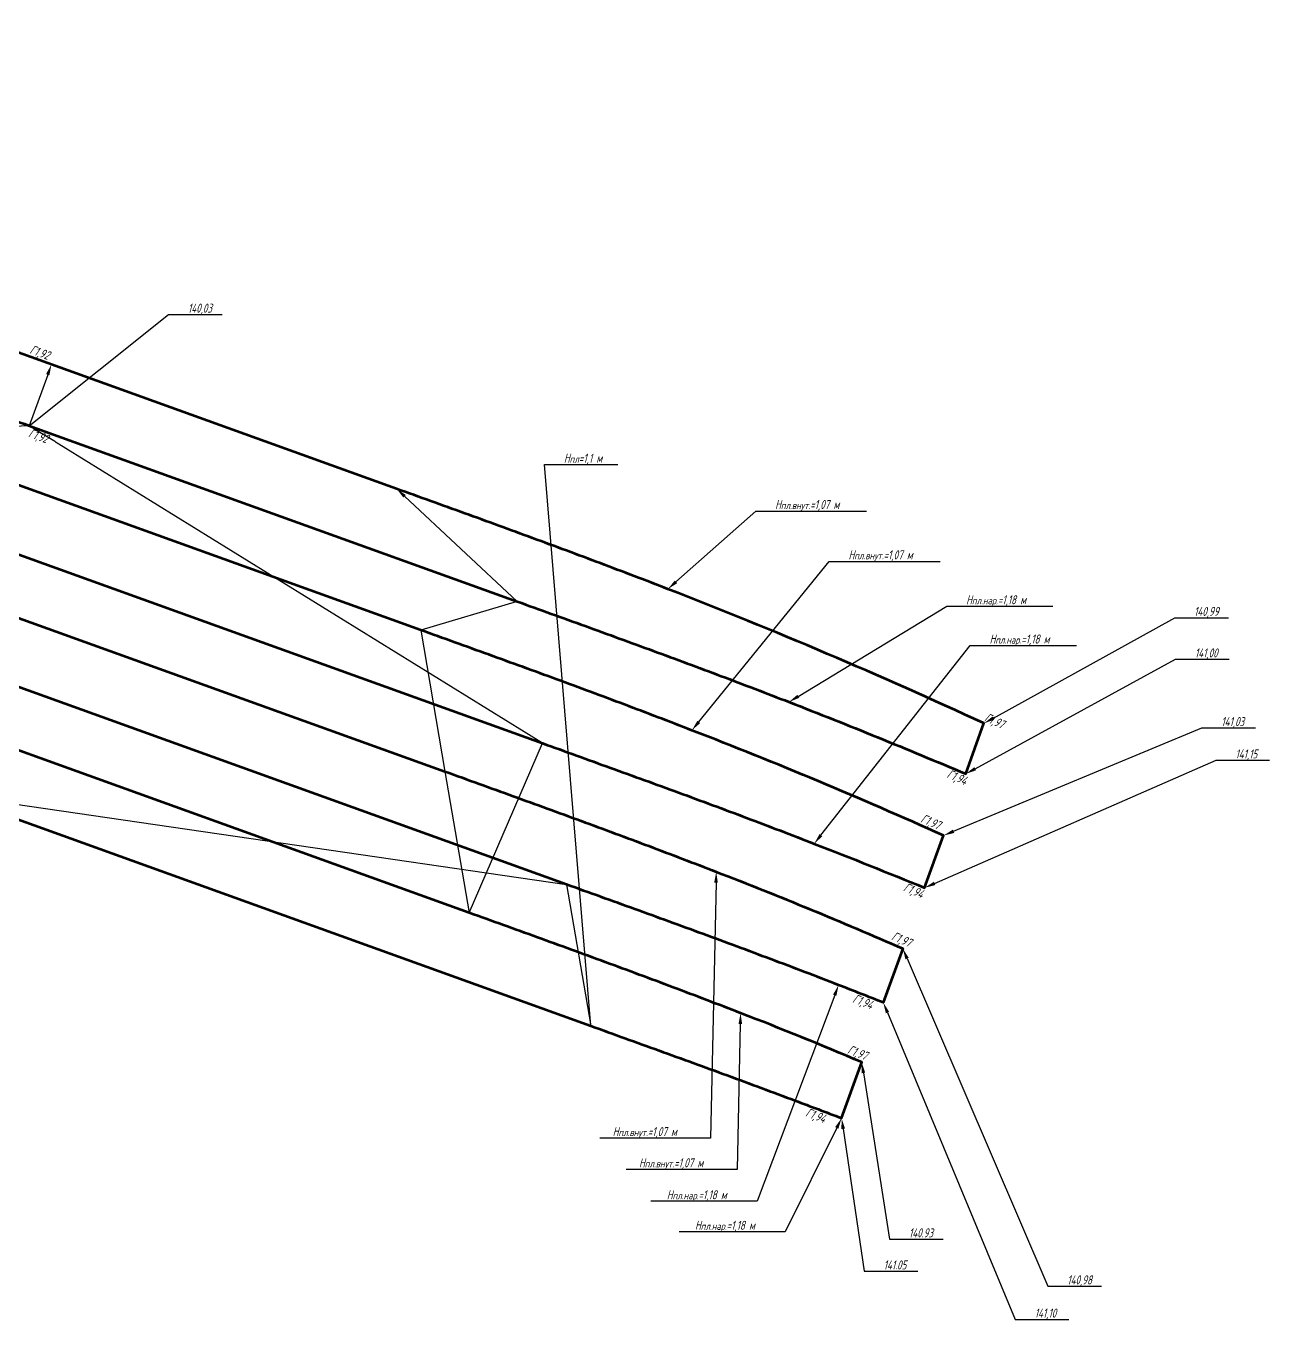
# Model space of a CAD drawing. Extents: x 11179 to 11561, y 9004 to 9202.
# Drawn here: x 11388.5 to 11560.8, y 9003.5 to 9182.6 of the extents above; entities that cross this region are included whole.
import ezdxf
from ezdxf import colors
from ezdxf.entities.mleader import LeaderData, LeaderLine
from ezdxf.math import Vec2, Vec3

# ---------------------------------------------------------------- set-up
doc = ezdxf.new("R2010")
doc.units = 0
doc.layers.add('Габариты платформ на Серпе и Молоте', color=1, linetype='Continuous', lineweight=30)
doc.layers.add('Платформы', color=1, linetype='Continuous', lineweight=80)
doc.styles.add('СПДС_2.5', font='spds.shx', dxfattribs={"width": 0.9, "oblique": 15, "height": 2.5})

msp = doc.modelspace()

# ---------------------------------------------------------------- texts
at = {"layer": 'Габариты платформ на Серпе и Молоте', "color": 1, "char_height": 1.25, "attachment_point": 1, "style": 'СПДС_2.5', "bg_fill": 3, "box_fill_scale": 1, "bg_fill_color": 256, "bg_fill_transparency": 0}
for s, width, insert, rotation in [('Г1,92', 3.9621, (11389.38, 9138.55), 340.3065), ('Г1,92', 3.8079, (11389.2, 9127.01), 340.3065), ('Г1,97', 3.8949, (11521.35, 9087.72), 335.6954), ('Г1,97', 3.8476, (11512.52, 9073.76), 336.7051), ('Г1,94', 3.7403, (11510.14, 9064.27), 336.7051), ('Г1,97', 3.7725, (11508.49, 9057.51), 336.7051), ('Г1,94', 3.6946, (11503.09, 9048.88), 338.75), ('Г1,97', 3.8095, (11502.38, 9041.83), 338.5713), ('Г1,94', 3.7128, (11496.57, 9033.14), 339.3175)]:
    msp.add_mtext_dynamic_manual_height_columns(s, width=width, gutter_width=12.5, heights=[0], dxfattribs=dict(at, insert=insert, rotation=rotation))

# ---------------------------------------------------------------- next in the draw order: leaders
at = {"layer": 'Габариты платформ на Серпе и Молоте', "color": 1, "lineweight": 25}
ml = msp.add_multileader_mtext('Standard', dxfattribs=at)
ml.set_content('140,03', color=1, style='СПДС_2.5')
ml.set_leader_properties()
ml.build(insert=Vec2(0, 0))
ml.multileader.update_dxf_attribs({"text_left_attachment_type": 5, "text_right_attachment_type": 5, "dogleg_length": 0.677, "arrow_head_size": 1.5})
ctx = ml.context
ctx.base_point, ctx.char_height, ctx.arrow_head_size, ctx.plane_origin = Vec3(11408.92, 9142.73), 1.25, 1.5, Vec3(11392.06, 9135.82)
ctx.left_attachment, ctx.right_attachment = 5, 5
notes = []
notes.append((ctx, [(0, (1, 1, 0), (11408.24, 9142.73), (1, 0), 0.677, [(1, [(11392.06, 9135.82), (11389.01, 9127.36)], 0, [])])]))
ctx.mtext.insert, ctx.mtext.flow_direction = Vec3(11410.92, 9144.23), 5
ctx.mtext.has_bg_fill, ctx.mtext.bg_color, ctx.mtext.bg_scale_factor, ctx.mtext.bg_transparency, ctx.mtext.use_window_bg_color = 1, -1027028792, 1.5, 0, 1
ml = msp.add_multileader_mtext('Standard', dxfattribs=at)
ml.set_content('140,99', color=1, style='СПДС_2.5')
ml.set_leader_properties()
ml.build(insert=Vec2(0, 0))
ml.multileader.update_dxf_attribs({"text_left_attachment_type": 5, "text_right_attachment_type": 5, "dogleg_length": 0.677, "arrow_head_size": 1.5})
ctx = ml.context
ctx.base_point, ctx.char_height, ctx.arrow_head_size, ctx.plane_origin = Vec3(11547.91, 9100.83), 1.25, 1.5, Vec3(11524.95, 9088.16)
ctx.left_attachment, ctx.right_attachment = 5, 5
notes.append((ctx, [(0, (1, 1, 0), (11547.24, 9100.83), (1, 0), 0.677, [(0, [(11520.88, 9086.24)], 0, [])])]))
ctx.mtext.insert, ctx.mtext.flow_direction = Vec3(11549.91, 9102.33), 5
ctx.mtext.has_bg_fill, ctx.mtext.bg_color, ctx.mtext.bg_scale_factor, ctx.mtext.bg_transparency, ctx.mtext.use_window_bg_color = 1, -1027028792, 1.5, 0, 1
ml = msp.add_multileader_mtext('Standard', dxfattribs=at)
ml.set_content('140.93', color=1, style='СПДС_2.5')
ml.set_leader_properties()
ml.build(insert=Vec2(0, 0))
ml.multileader.update_dxf_attribs({"text_left_attachment_type": 5, "text_right_attachment_type": 5, "dogleg_length": 0.36, "arrow_head_size": 1.5})
ctx = ml.context
ctx.base_point, ctx.char_height, ctx.arrow_head_size, ctx.plane_origin = Vec3(11508.52, 9014.96), 1.25, 1.5, Vec3(11504.02, 9039.46)
ctx.left_attachment, ctx.right_attachment = 5, 5
notes.append((ctx, [(0, (1, 1, 0), (11507.85, 9014.96), (1, 0), 0.677, [(0, [(11504, 9039.41)], 0, [])])]))
ctx.mtext.insert, ctx.mtext.flow_direction = Vec3(11510.52, 9016.46), 5
ctx.mtext.has_bg_fill, ctx.mtext.bg_color, ctx.mtext.bg_scale_factor, ctx.mtext.bg_transparency, ctx.mtext.use_window_bg_color = 1, -1027028792, 1.5, 0, 1
for ctx, leaders in notes:
    for number, flags, end, landing, length, lines in leaders:
        leader = LeaderData()
        leader.index, (leader.has_last_leader_line, leader.has_dogleg_vector, leader.attachment_direction) = number, flags
        leader.last_leader_point, leader.dogleg_vector, leader.dogleg_length = Vec3(end), Vec3(landing), length
        for number, points, colour, breaks in lines:
            line = LeaderLine()
            line.index, line.vertices, line.color, line.breaks = number, Vec3.list(points), colors.encode_raw_color(colour), breaks
            leader.lines.append(line)
        ctx.leaders.append(leader)

# ---------------------------------------------------------------- next in the draw order: linework, layer by layer
at = {"layer": 'Платформы', "color": 1, "flags": 128}
msp.add_lwpolyline([(11244.12, 9132.35), (11254.86, 9127.31, 0.000313), (11263.91, 9123.06, 0.000938), (11272.97, 9118.84, 0.001563), (11282.04, 9114.66, 0.002188), (11291.14, 9110.56, 0.013319), (11340.27, 9090.23, 0.002188), (11349.6, 9086.7, 0.001563), (11358.97, 9083.24, 0.000938), (11368.36, 9079.82, 0.000313), (11377.77, 9076.43), (11466.59, 9044.43)], format="xyb", dxfattribs=at)

# ---------------------------------------------------------------- next in the draw order: leaders
at = {"layer": 'Габариты платформ на Серпе и Молоте', "color": 1, "lineweight": 25}
ml = msp.add_multileader_mtext('Standard', dxfattribs=at)
ml.set_content('141,00', color=1, style='СПДС_2.5')
ml.set_leader_properties()
ml.build(insert=Vec2(0, 0))
ml.multileader.update_dxf_attribs({"text_left_attachment_type": 5, "text_right_attachment_type": 5, "dogleg_length": 0.677, "arrow_head_size": 1.5})
ctx = ml.context
ctx.base_point, ctx.char_height, ctx.arrow_head_size, ctx.plane_origin = Vec3(11548.02, 9095.09), 1.25, 1.5, Vec3(11518.36, 9079.24)
ctx.left_attachment, ctx.right_attachment = 5, 5
notes = []
notes.append((ctx, [(0, (1, 1, 0), (11547.35, 9095.09), (1, 0), 0.677, [(0, [(11518.36, 9079.25)], 0, [])])]))
ctx.mtext.insert, ctx.mtext.flow_direction = Vec3(11550.02, 9096.59), 5
ctx.mtext.has_bg_fill, ctx.mtext.bg_color, ctx.mtext.bg_scale_factor, ctx.mtext.bg_transparency, ctx.mtext.use_window_bg_color = 1, -1027028792, 1.5, 0, 1
ml = msp.add_multileader_mtext('Standard', dxfattribs=at)
ml.set_content('141.05', color=1, style='СПДС_2.5')
ml.set_leader_properties()
ml.build(insert=Vec2(0, 0))
ml.multileader.update_dxf_attribs({"text_left_attachment_type": 5, "text_right_attachment_type": 5, "dogleg_length": 0.677, "arrow_head_size": 1.5})
ctx = ml.context
ctx.base_point, ctx.char_height, ctx.arrow_head_size, ctx.plane_origin = Vec3(11505.02, 9010.53), 1.25, 1.5, Vec3(11501.22, 9031.68)
ctx.left_attachment, ctx.right_attachment = 5, 5
notes.append((ctx, [(0, (1, 1, 0), (11504.35, 9010.53), (1, 0), 0.677, [(0, [(11501.22, 9031.69)], 0, [])])]))
ctx.mtext.insert, ctx.mtext.flow_direction = Vec3(11507.02, 9012.03), 5
ctx.mtext.has_bg_fill, ctx.mtext.bg_color, ctx.mtext.bg_scale_factor, ctx.mtext.bg_transparency, ctx.mtext.use_window_bg_color = 1, -1027028792, 1.5, 0, 1
for ctx, leaders in notes:
    for number, flags, end, landing, length, lines in leaders:
        leader = LeaderData()
        leader.index, (leader.has_last_leader_line, leader.has_dogleg_vector, leader.attachment_direction) = number, flags
        leader.last_leader_point, leader.dogleg_vector, leader.dogleg_length = Vec3(end), Vec3(landing), length
        for number, points, colour, breaks in lines:
            line = LeaderLine()
            line.index, line.vertices, line.color, line.breaks = number, Vec3.list(points), colors.encode_raw_color(colour), breaks
            leader.lines.append(line)
        ctx.leaders.append(leader)

# ---------------------------------------------------------------- next in the draw order: linework, layer by layer
at = {"layer": 'Платформы', "color": 1, "flags": 128}
msp.add_lwpolyline([(11466.59, 9044.43, -0.000391), (11476, 9041.03, -0.001172), (11485.41, 9037.61, -0.001953), (11494.79, 9034.12, 0.000163), (11501.22, 9031.69), (11504, 9039.41, 0.008776), (11487.26, 9046.2, 0.002734), (11477.94, 9049.76, 0.001953), (11468.58, 9053.24, 0.001172), (11459.19, 9056.66, 0.000391), (11449.79, 9060.05), (11352.66, 9095.04, -0.000313), (11343.25, 9098.44, -0.000938), (11333.85, 9101.86, -0.009383), (11263.79, 9129, -0.000938), (11254.53, 9132.81, -0.000301), (11245.62, 9136.5), (11244.12, 9132.35)], format="xyb", dxfattribs=at)

# ---------------------------------------------------------------- next in the draw order: texts
at = {"layer": 'Габариты платформ на Серпе и Молоте', "color": 1, "insert": (11516.14, 9079.93), "char_height": 1.25, "attachment_point": 1, "rotation": 336.7051, "style": 'СПДС_2.5', "bg_fill": 3, "box_fill_scale": 1, "bg_fill_color": 256, "bg_fill_transparency": 0}
msp.add_mtext_dynamic_manual_height_columns('Г1,94', width=3.7337, gutter_width=12.5, heights=[0], dxfattribs=at)

# ---------------------------------------------------------------- next in the draw order: leaders
at = {"layer": 'Габариты платформ на Серпе и Молоте', "color": 1, "lineweight": 25}
ml = msp.add_multileader_mtext('Standard', dxfattribs=at)
ml.set_content('141,10', color=1, style='СПДС_2.5')
ml.set_leader_properties()
ml.build(insert=Vec2(0, 0))
ml.multileader.update_dxf_attribs({"text_left_attachment_type": 5, "text_right_attachment_type": 5, "dogleg_length": 0.677, "arrow_head_size": 1.5})
ctx = ml.context
ctx.base_point, ctx.char_height, ctx.arrow_head_size, ctx.plane_origin = Vec3(11525.89, 9003.88), 1.25, 1.5, Vec3(11506.97, 9047.64)
ctx.left_attachment, ctx.right_attachment = 5, 5
notes = []
notes.append((ctx, [(1, (1, 1, 0), (11525.21, 9003.88), (1, 0), 0.677, [(0, [(11506.98, 9047.66)], 0, [])])]))
ctx.mtext.insert, ctx.mtext.flow_direction = Vec3(11527.89, 9005.38), 5
ctx.mtext.has_bg_fill, ctx.mtext.bg_color, ctx.mtext.bg_scale_factor, ctx.mtext.bg_transparency, ctx.mtext.use_window_bg_color = 1, -1027028792, 1.5, 0, 1
for ctx, leaders in notes:
    for number, flags, end, landing, length, lines in leaders:
        leader = LeaderData()
        leader.index, (leader.has_last_leader_line, leader.has_dogleg_vector, leader.attachment_direction) = number, flags
        leader.last_leader_point, leader.dogleg_vector, leader.dogleg_length = Vec3(end), Vec3(landing), length
        for number, points, colour, breaks in lines:
            line = LeaderLine()
            line.index, line.vertices, line.color, line.breaks = number, Vec3.list(points), colors.encode_raw_color(colour), breaks
            leader.lines.append(line)
        ctx.leaders.append(leader)

# ---------------------------------------------------------------- next in the draw order: leaders
ml = msp.add_multileader_mtext('Standard', dxfattribs=at)
ml.set_content('141,03', color=1, style='СПДС_2.5')
ml.set_leader_properties()
ml.build(insert=Vec2(0, 0))
ml.multileader.update_dxf_attribs({"text_left_attachment_type": 5, "text_right_attachment_type": 5, "dogleg_length": 0.677, "arrow_head_size": 1.5})
ctx = ml.context
ctx.base_point, ctx.char_height, ctx.arrow_head_size, ctx.plane_origin = Vec3(11551.67, 9085.6), 1.25, 1.5, Vec3(11515.31, 9070.79)
ctx.left_attachment, ctx.right_attachment = 5, 5
notes = []
notes.append((ctx, [(0, (1, 1, 0), (11550.99, 9085.6), (1, 0), 0.677, [(0, [(11515.3, 9070.74)], 0, [])])]))
ctx.mtext.insert, ctx.mtext.flow_direction = Vec3(11553.67, 9087.1), 5
ctx.mtext.has_bg_fill, ctx.mtext.bg_color, ctx.mtext.bg_scale_factor, ctx.mtext.bg_transparency, ctx.mtext.use_window_bg_color = 1, -1027028792, 1.5, 0, 1
ml = msp.add_multileader_mtext('Standard', dxfattribs=at)
ml.set_content('140,98', color=1, style='СПДС_2.5')
ml.set_leader_properties()
ml.build(insert=Vec2(0, 0))
ml.multileader.update_dxf_attribs({"text_left_attachment_type": 5, "text_right_attachment_type": 5, "dogleg_length": 0.677, "arrow_head_size": 1.5})
ctx = ml.context
ctx.base_point, ctx.char_height, ctx.arrow_head_size, ctx.plane_origin = Vec3(11530.39, 9008.46), 1.25, 1.5, Vec3(11509.69, 9055.18)
ctx.left_attachment, ctx.right_attachment = 5, 5
notes.append((ctx, [(1, (1, 1, 0), (11529.71, 9008.46), (1, 0), 0.677, [(0, [(11509.67, 9055.12)], 0, [])])]))
ctx.mtext.insert, ctx.mtext.flow_direction = Vec3(11532.39, 9009.96), 5
ctx.mtext.has_bg_fill, ctx.mtext.bg_color, ctx.mtext.bg_scale_factor, ctx.mtext.bg_transparency, ctx.mtext.use_window_bg_color = 1, -1027028792, 1.5, 0, 1
ml = msp.add_multileader_mtext('Standard', dxfattribs=at)
ml.set_content('H{\\H0.8x;пл.внут.}=1,07 м', color=1, style='СПДС_2.5')
ml.set_leader_properties()
ml.build(insert=Vec2(0, 0))
ml.multileader.update_dxf_attribs({"text_left_attachment_type": 5, "text_right_attachment_type": 5, "dogleg_length": 0.677, "arrow_head_size": 1.5})
ctx = ml.context
ctx.base_point, ctx.char_height, ctx.arrow_head_size, ctx.plane_origin = Vec3(11471.24, 9024.61), 1.25, 1.5, Vec3(11487.26, 9046.2)
ctx.left_attachment, ctx.right_attachment = 5, 5
notes.append((ctx, [(0, (1, 1, 0), (11486.77, 9024.61), (-1, 0), 0.677, [(0, [(11487.26, 9046.2)], 0, [])])]))
ctx.mtext.insert, ctx.mtext.flow_direction = Vec3(11473.24, 9026.14), 5
ctx.mtext.has_bg_fill, ctx.mtext.bg_color, ctx.mtext.bg_scale_factor, ctx.mtext.bg_transparency, ctx.mtext.use_window_bg_color = 1, -1027028792, 1.5, 0, 1
for ctx, leaders in notes:
    for number, flags, end, landing, length, lines in leaders:
        leader = LeaderData()
        leader.index, (leader.has_last_leader_line, leader.has_dogleg_vector, leader.attachment_direction) = number, flags
        leader.last_leader_point, leader.dogleg_vector, leader.dogleg_length = Vec3(end), Vec3(landing), length
        for number, points, colour, breaks in lines:
            line = LeaderLine()
            line.index, line.vertices, line.color, line.breaks = number, Vec3.list(points), colors.encode_raw_color(colour), breaks
            leader.lines.append(line)
        ctx.leaders.append(leader)

# ---------------------------------------------------------------- next in the draw order: linework, layer by layer
at = {"layer": 'Платформы', "color": 1, "flags": 128}
msp.add_lwpolyline([(11248.72, 9145.1), (11250.97, 9151.36), (11273.33, 9142.74, 0.000313), (11282.66, 9139.14, 0.000938), (11292, 9135.56, 0.003142), (11315.58, 9126.77, 0.000938), (11324.98, 9123.35, 0.000313), (11334.39, 9119.95), (11446.43, 9079.59, -0.000391), (11455.83, 9076.19, -0.001172), (11465.22, 9072.77, -0.001953), (11474.58, 9069.29, -0.002734), (11483.9, 9065.73, -0.010916), (11509.67, 9055.12), (11506.98, 9047.66, 0.000011), (11500.8, 9050.08, 0.002734), (11491.44, 9053.65, 0.001953), (11482.05, 9057.14, 0.001172), (11472.64, 9060.57, 0.000391), (11463.23, 9063.96), (11369.52, 9097.73, -0.000313), (11360.11, 9101.12, -0.000938), (11350.72, 9104.54, -0.0133), (11251.92, 9143.7, -0.006189)], format="xyb", close=True, dxfattribs=at)

# ---------------------------------------------------------------- next in the draw order: leaders
at = {"layer": 'Габариты платформ на Серпе и Молоте', "color": 1, "lineweight": 25}
ml = msp.add_multileader_mtext('Standard', dxfattribs=at)
ml.set_content('141,15', color=1, style='СПДС_2.5')
ml.set_leader_properties()
ml.build(insert=Vec2(0, 0))
ml.multileader.update_dxf_attribs({"text_left_attachment_type": 5, "text_right_attachment_type": 5, "dogleg_length": 0.677, "arrow_head_size": 1.5})
ctx = ml.context
ctx.base_point, ctx.char_height, ctx.arrow_head_size, ctx.plane_origin = Vec3(11553.62, 9081.13), 1.25, 1.5, Vec3(11512.69, 9063.5)
ctx.left_attachment, ctx.right_attachment = 5, 5
notes = []
notes.append((ctx, [(0, (1, 1, 0), (11552.94, 9081.13), (1, 0), 0.677, [(0, [(11512.69, 9063.52)], 0, [])])]))
ctx.mtext.insert, ctx.mtext.flow_direction = Vec3(11555.62, 9082.63), 5
ctx.mtext.has_bg_fill, ctx.mtext.bg_color, ctx.mtext.bg_scale_factor, ctx.mtext.bg_transparency, ctx.mtext.use_window_bg_color = 1, -1027028792, 1.5, 0, 1
for ctx, leaders in notes:
    for number, flags, end, landing, length, lines in leaders:
        leader = LeaderData()
        leader.index, (leader.has_last_leader_line, leader.has_dogleg_vector, leader.attachment_direction) = number, flags
        leader.last_leader_point, leader.dogleg_vector, leader.dogleg_length = Vec3(end), Vec3(landing), length
        for number, points, colour, breaks in lines:
            line = LeaderLine()
            line.index, line.vertices, line.color, line.breaks = number, Vec3.list(points), colors.encode_raw_color(colour), breaks
            leader.lines.append(line)
        ctx.leaders.append(leader)

# ---------------------------------------------------------------- next in the draw order: linework, layer by layer
at = {"layer": 'Платформы', "color": 1, "flags": 128}
msp.add_lwpolyline([(11260.03, 9176.5), (11284.09, 9166.99, 0.000208), (11293.39, 9163.31, 0.000625), (11302.69, 9159.66, 0.00601), (11370.11, 9134.19, 0.000625), (11379.51, 9130.78, 0.000208), (11388.91, 9127.39), (11456.39, 9103.08, -0.000391), (11465.8, 9099.69, -0.001172), (11475.2, 9096.26, -0.001953), (11484.59, 9092.77, -0.002734), (11493.95, 9089.19, -0.00759), (11518.36, 9079.25), (11520.88, 9086.24, 0.015948), (11477.22, 9104.79, 0.002734), (11467.9, 9108.35, 0.001953), (11458.54, 9111.83, 0.001172), (11449.16, 9115.25, 0.000391), (11439.75, 9118.64), (11262.23, 9182.6), (11260.03, 9176.5)], format="xyb", dxfattribs=at)
at = {"layer": 'Платформы', "color": 1}
msp.add_lwpolyline([(11443.07, 9099.12), (11256.39, 9166.38), (11253.91, 9159.52), (11269.11, 9153.52, 0.000313), (11278.41, 9149.85, 0.000938), (11287.72, 9146.21, 0.005055), (11325.51, 9131.94, 0.000938), (11334.9, 9128.53, 0.000313), (11344.31, 9125.14), (11459.88, 9083.5, -0.000391), (11469.28, 9080.1, -0.001172), (11478.69, 9076.68, -0.001953), (11488.08, 9073.19, -0.002734), (11497.44, 9069.61, -0.00418), (11512.69, 9063.52), (11515.3, 9070.74, 0.01319), (11480.54, 9085.27, 0.002734), (11471.22, 9088.83, 0.001953), (11461.86, 9092.31, 0.001172), (11452.47, 9095.73, 0.000391)], format="xyb", close=True, dxfattribs=at)

# ---------------------------------------------------------------- next in the draw order: leaders
at = {"layer": 'Габариты платформ на Серпе и Молоте', "color": 1, "lineweight": 25}
ml = msp.add_multileader_mtext('Standard', dxfattribs=at)
ml.set_content('H{\\H0.8x;пл.внут.}=1,07 м', color=1, style='СПДС_2.5')
ml.set_leader_properties()
ml.build(insert=Vec2(0, 0))
ml.multileader.update_dxf_attribs({"text_left_attachment_type": 5, "text_right_attachment_type": 5, "dogleg_length": 0.677, "arrow_head_size": 1.5})
ctx = ml.context
ctx.base_point, ctx.char_height, ctx.arrow_head_size, ctx.plane_origin = Vec3(11500.18, 9108.62), 1.25, 1.5, Vec3(11480.54, 9085.27)
ctx.left_attachment, ctx.right_attachment = 5, 5
notes = []
notes.append((ctx, [(1, (1, 1, 0), (11499.51, 9108.62), (1, 0), 0.677, [(0, [(11480.54, 9085.27)], 0, [])])]))
ctx.mtext.insert, ctx.mtext.flow_direction = Vec3(11502.18, 9110.15), 5
ctx.mtext.has_bg_fill, ctx.mtext.bg_color, ctx.mtext.bg_scale_factor, ctx.mtext.bg_transparency, ctx.mtext.use_window_bg_color = 1, -1027028792, 1.5, 0, 1
ml = msp.add_multileader_mtext('Standard', dxfattribs=at)
ml.set_content('H{\\H0.8x;пл.внут.}=1,07 м', color=1, style='СПДС_2.5')
ml.set_leader_properties()
ml.build(insert=Vec2(0, 0))
ml.multileader.update_dxf_attribs({"text_left_attachment_type": 5, "text_right_attachment_type": 5, "dogleg_length": 0.677, "arrow_head_size": 1.5})
ctx = ml.context
ctx.base_point, ctx.char_height, ctx.arrow_head_size, ctx.plane_origin = Vec3(11467.6, 9028.92), 1.25, 1.5, Vec3(11483.9, 9065.73)
ctx.left_attachment, ctx.right_attachment = 5, 5
notes.append((ctx, [(0, (1, 1, 0), (11483.13, 9028.92), (-1, 0), 0.677, [(0, [(11483.9, 9065.73)], 0, [])])]))
ctx.mtext.insert, ctx.mtext.flow_direction = Vec3(11469.6, 9030.45), 5
ctx.mtext.has_bg_fill, ctx.mtext.bg_color, ctx.mtext.bg_scale_factor, ctx.mtext.bg_transparency, ctx.mtext.use_window_bg_color = 1, -1027028792, 1.5, 0, 1
for ctx, leaders in notes:
    for number, flags, end, landing, length, lines in leaders:
        leader = LeaderData()
        leader.index, (leader.has_last_leader_line, leader.has_dogleg_vector, leader.attachment_direction) = number, flags
        leader.last_leader_point, leader.dogleg_vector, leader.dogleg_length = Vec3(end), Vec3(landing), length
        for number, points, colour, breaks in lines:
            line = LeaderLine()
            line.index, line.vertices, line.color, line.breaks = number, Vec3.list(points), colors.encode_raw_color(colour), breaks
            leader.lines.append(line)
        ctx.leaders.append(leader)

# ---------------------------------------------------------------- next in the draw order: leaders
ml = msp.add_multileader_mtext('Standard', dxfattribs=at)
ml.set_content('H{\\H0.8x;пл}=1,1 м', color=1, style='СПДС_2.5')
ml.set_leader_properties()
ml.build(insert=Vec2(0, 0))
ml.multileader.update_dxf_attribs({"text_left_attachment_type": 5, "text_right_attachment_type": 5, "dogleg_length": 0.677, "arrow_head_size": 1.5})
ctx = ml.context
ctx.base_point, ctx.char_height, ctx.arrow_head_size, ctx.plane_origin = Vec3(11460.86, 9122), 1.25, 1.5, Vec3(11440.4, 9120.45)
ctx.left_attachment, ctx.right_attachment = 5, 5
notes = []
notes.append((ctx, [(1, (1, 1, 0), (11460.19, 9122), (1, 0), 0.677, [(7, [(11439.75, 9118.64), (11456.39, 9103.08), (11443.07, 9099.12), (11446.43, 9079.59), (11449.79, 9060.05), (11459.88, 9083.5), (11389.01, 9127.36), (11344.31, 9125.14), (11334.39, 9119.95), (11369.52, 9097.73), (11352.66, 9095.04), (11377.77, 9076.43), (11463.23, 9063.96), (11466.59, 9044.43)], 0, [])])]))
ctx.mtext.insert, ctx.mtext.flow_direction = Vec3(11462.86, 9123.5), 5
ctx.mtext.has_bg_fill, ctx.mtext.bg_color, ctx.mtext.bg_scale_factor, ctx.mtext.bg_transparency, ctx.mtext.use_window_bg_color = 1, -1027028792, 1.5, 0, 1
ml = msp.add_multileader_mtext('Standard', dxfattribs=at)
ml.set_content('H{\\H0.8x;пл.внут.}=1,07 м', color=1, style='СПДС_2.5')
ml.set_leader_properties()
ml.build(insert=Vec2(0, 0))
ml.multileader.update_dxf_attribs({"text_left_attachment_type": 5, "text_right_attachment_type": 5, "dogleg_length": 0.677, "arrow_head_size": 1.5})
ctx = ml.context
ctx.base_point, ctx.char_height, ctx.arrow_head_size, ctx.plane_origin = Vec3(11490.04, 9115.57), 1.25, 1.5, Vec3(11477.22, 9104.79)
ctx.left_attachment, ctx.right_attachment = 5, 5
notes.append((ctx, [(1, (1, 1, 0), (11489.36, 9115.57), (1, 0), 0.677, [(0, [(11477.22, 9104.79)], 0, [])])]))
ctx.mtext.insert, ctx.mtext.flow_direction = Vec3(11492.04, 9117.1), 5
ctx.mtext.has_bg_fill, ctx.mtext.bg_color, ctx.mtext.bg_scale_factor, ctx.mtext.bg_transparency, ctx.mtext.use_window_bg_color = 1, -1027028792, 1.5, 0, 1
ml = msp.add_multileader_mtext('Standard', dxfattribs=at)
ml.set_content('{\\C256;H\\H0.8x;пл.нар.\\H1.25x;=1,18 м}', color=1, style='СПДС_2.5')
ml.set_leader_properties()
ml.build(insert=Vec2(0, 0))
ml.multileader.update_dxf_attribs({"text_left_attachment_type": 5, "text_right_attachment_type": 5, "dogleg_length": 0.677, "arrow_head_size": 1.5})
ctx = ml.context
ctx.base_point, ctx.char_height, ctx.arrow_head_size, ctx.plane_origin = Vec3(11519.67, 9097.01), 1.25, 1.5, Vec3(11497.44, 9069.61)
ctx.left_attachment, ctx.right_attachment = 5, 5
notes.append((ctx, [(1, (1, 1, 0), (11518.99, 9097.01), (1, 0), 0.677, [(0, [(11497.44, 9069.61)], 0, [])])]))
ctx.mtext.insert, ctx.mtext.flow_direction = Vec3(11521.67, 9098.51), 5
ctx.mtext.has_bg_fill, ctx.mtext.bg_color, ctx.mtext.bg_scale_factor, ctx.mtext.bg_transparency, ctx.mtext.use_window_bg_color = 1, -1027028792, 1.5, 0, 1
ml = msp.add_multileader_mtext('Standard', dxfattribs=at)
ml.set_content('H{\\H0.8x;пл.нар.}=1,18 м', color=1, style='СПДС_2.5')
ml.set_leader_properties()
ml.build(insert=Vec2(0, 0))
ml.multileader.update_dxf_attribs({"text_left_attachment_type": 5, "text_right_attachment_type": 5, "dogleg_length": 0.677, "arrow_head_size": 1.5})
ctx = ml.context
ctx.base_point, ctx.char_height, ctx.arrow_head_size, ctx.plane_origin = Vec3(11478.97, 9016), 1.25, 1.5, Vec3(11501.22, 9031.69)
ctx.left_attachment, ctx.right_attachment = 5, 5
notes.append((ctx, [(0, (1, 1, 0), (11493.43, 9016), (-1, 0), 0.677, [(0, [(11501.22, 9031.69)], 0, [])])]))
ctx.mtext.insert, ctx.mtext.flow_direction = Vec3(11480.97, 9017.5), 5
ctx.mtext.has_bg_fill, ctx.mtext.bg_color, ctx.mtext.bg_scale_factor, ctx.mtext.bg_transparency, ctx.mtext.use_window_bg_color = 1, -1027028792, 1.5, 0, 1
for ctx, leaders in notes:
    for number, flags, end, landing, length, lines in leaders:
        leader = LeaderData()
        leader.index, (leader.has_last_leader_line, leader.has_dogleg_vector, leader.attachment_direction) = number, flags
        leader.last_leader_point, leader.dogleg_vector, leader.dogleg_length = Vec3(end), Vec3(landing), length
        for number, points, colour, breaks in lines:
            line = LeaderLine()
            line.index, line.vertices, line.color, line.breaks = number, Vec3.list(points), colors.encode_raw_color(colour), breaks
            leader.lines.append(line)
        ctx.leaders.append(leader)

# ---------------------------------------------------------------- next in the draw order: leaders
ml = msp.add_multileader_mtext('Standard', dxfattribs=at)
ml.set_content('{\\C256;H\\H0.8x;пл.нар.\\H1.25x;=1,18 м}', color=1, style='СПДС_2.5')
ml.set_leader_properties()
ml.build(insert=Vec2(0, 0))
ml.multileader.update_dxf_attribs({"text_left_attachment_type": 5, "text_right_attachment_type": 5, "dogleg_length": 0.677, "arrow_head_size": 1.5})
ctx = ml.context
ctx.base_point, ctx.char_height, ctx.arrow_head_size, ctx.plane_origin = Vec3(11516.43, 9102.44), 1.25, 1.5, Vec3(11493.95, 9089.19)
ctx.left_attachment, ctx.right_attachment = 5, 5
notes = []
notes.append((ctx, [(1, (1, 1, 0), (11515.75, 9102.44), (1, 0), 0.677, [(0, [(11493.95, 9089.19)], 0, [])])]))
ctx.mtext.insert, ctx.mtext.flow_direction = Vec3(11518.43, 9103.94), 5
ctx.mtext.has_bg_fill, ctx.mtext.bg_color, ctx.mtext.bg_scale_factor, ctx.mtext.bg_transparency, ctx.mtext.use_window_bg_color = 1, -1027028792, 1.5, 0, 1
ml = msp.add_multileader_mtext('Standard', dxfattribs=at)
ml.set_content('{\\C256;H\\H0.8x;пл.нар.\\H1.25x;=1,18 м}', color=1, style='СПДС_2.5')
ml.set_leader_properties()
ml.build(insert=Vec2(0, 0))
ml.multileader.update_dxf_attribs({"text_left_attachment_type": 5, "text_right_attachment_type": 5, "dogleg_length": 0.677, "arrow_head_size": 1.5})
ctx = ml.context
ctx.base_point, ctx.char_height, ctx.arrow_head_size, ctx.plane_origin = Vec3(11475.08, 9020.23), 1.25, 1.5, Vec3(11500.8, 9050.08)
ctx.left_attachment, ctx.right_attachment = 5, 5
notes.append((ctx, [(0, (1, 1, 0), (11489.54, 9020.23), (-1, 0), 0.677, [(0, [(11500.8, 9050.08)], 0, [])])]))
ctx.mtext.insert, ctx.mtext.flow_direction = Vec3(11477.08, 9021.73), 5
ctx.mtext.has_bg_fill, ctx.mtext.bg_color, ctx.mtext.bg_scale_factor, ctx.mtext.bg_transparency, ctx.mtext.use_window_bg_color = 1, -1027028792, 1.5, 0, 1
for ctx, leaders in notes:
    for number, flags, end, landing, length, lines in leaders:
        leader = LeaderData()
        leader.index, (leader.has_last_leader_line, leader.has_dogleg_vector, leader.attachment_direction) = number, flags
        leader.last_leader_point, leader.dogleg_vector, leader.dogleg_length = Vec3(end), Vec3(landing), length
        for number, points, colour, breaks in lines:
            line = LeaderLine()
            line.index, line.vertices, line.color, line.breaks = number, Vec3.list(points), colors.encode_raw_color(colour), breaks
            leader.lines.append(line)
        ctx.leaders.append(leader)

doc.saveas('drawing.dxf')
